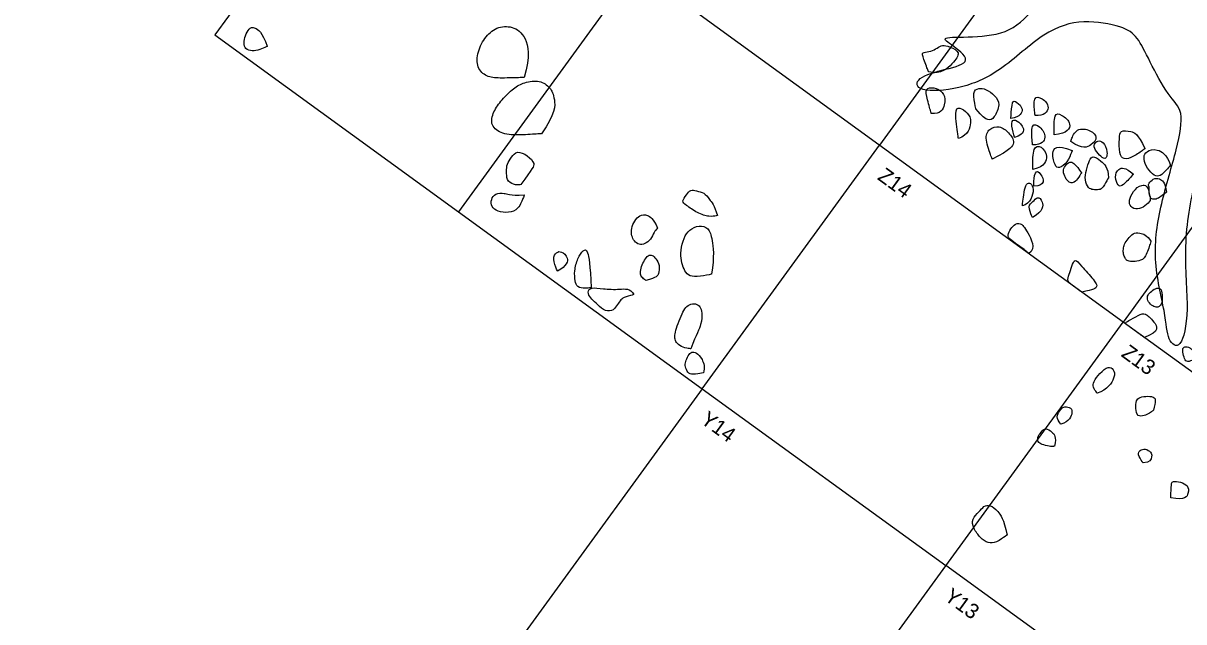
# Model space of a CAD drawing. Extents: x -823 to 4, y -30 to 727.
# Drawn here: x -538.825 to -535.036, y 136.507 to 138.463 of the extents above; entities that cross this region are included whole.
import ezdxf

# ---------------------------------------------------------------- set-up
doc = ezdxf.new("R2010")
doc.units = 0
for name, color, linetype in [('Brick', 7, 'Continuous'), ('Later village', 7, 'Continuous'), ('Limestone Cobbles', 7, 'Continuous'), ('Quadrat IDs', 7, 'Continuous'), ('Quadrat Outlines', 7, 'Continuous'), ('River', 7, 'Continuous'), ('Road', 7, 'Continuous'), ('Tree Roots', 7, 'Continuous')]:
    doc.layers.add(name, color=color, linetype=linetype)

msp = doc.modelspace()

# ---------------------------------------------------------------- linework, layer by layer
at = {"layer": 'Brick'}
for points in [[(-535.3685, 137.5836), (-535.3297, 137.5924), (-535.3155, 137.6013), (-535.3259, 137.6203), (-535.3737, 137.6733), (-535.3916, 137.6958), (-535.4013, 137.6687), (-535.411, 137.6416), (-535.4167, 137.6187), (-535.4048, 137.61), (-535.3865, 137.5967), (-535.3789, 137.5912), (-535.3685, 137.5836), (-535.3685, 137.5836), (-535.3685, 137.5836)], [(-535.1648, 137.4356), (-535.1112, 137.4556), (-535.1355, 137.4903), (-535.1622, 137.5179), (-535.1822, 137.5094), (-535.2197, 137.4888), (-535.2296, 137.4827), (-535.2166, 137.4733), (-535.1893, 137.4534), (-535.1698, 137.4393), (-535.1648, 137.4356), (-535.1648, 137.4356), (-535.1648, 137.4356)]]:
    msp.add_open_spline(points, degree=3, dxfattribs=at)
at = {"layer": 'Later village'}
msp.add_circle((-545.1062, 136.6973), 41.2492, dxfattribs=at)
at = {"layer": 'Limestone Cobbles'}
for points in [[(-538.0281, 138.3874), (-538.0451, 138.4336), (-538.0714, 138.4527), (-538.0884, 138.4469), (-538.1003, 138.4217), (-538.1051, 138.3968), (-538.1008, 138.3785), (-538.0771, 138.3706), (-538.0528, 138.375), (-538.0281, 138.3874), (-538.0281, 138.3874), (-538.0281, 138.3874)], [(-537.1896, 138.2853), (-537.1689, 138.3563), (-537.1826, 138.4223), (-537.2272, 138.4547), (-537.2808, 138.4516), (-537.3196, 138.4163), (-537.3451, 138.3619), (-537.3423, 138.3104), (-537.3075, 138.2851), (-537.2671, 138.2828), (-537.1896, 138.2853), (-537.1896, 138.2853), (-537.1896, 138.2853)], [(-535.8692, 138.3035), (-535.8268, 138.2954), (-535.7874, 138.3335), (-535.7624, 138.368), (-535.8011, 138.3873), (-535.8247, 138.392), (-535.8409, 138.3818), (-535.8606, 138.3698), (-535.8878, 138.3676), (-535.8917, 138.3623), (-535.8692, 138.3035), (-535.8692, 138.3035), (-535.8692, 138.3035)], [(-537.1333, 138.1017), (-537.0867, 138.1659), (-537.0889, 138.2208), (-537.1037, 138.2531), (-537.1373, 138.2775), (-537.1903, 138.2702), (-537.2231, 138.252), (-537.2634, 138.2121), (-537.2909, 138.1742), (-537.3014, 138.1276), (-537.2616, 138.0987), (-537.2034, 138.0966), (-537.1333, 138.1017), (-537.1333, 138.1017), (-537.1333, 138.1017)], [(-535.8603, 138.1681), (-535.83, 138.1644), (-535.8134, 138.1984), (-535.8163, 138.2327), (-535.8426, 138.2519), (-535.8769, 138.2541), (-535.8785, 138.2297), (-535.8603, 138.1681), (-535.8603, 138.1681), (-535.8603, 138.1681)], [(-535.7147, 138.1827), (-535.6937, 138.1572), (-535.6741, 138.1429), (-535.6554, 138.1506), (-535.633, 138.1995), (-535.6526, 138.2269), (-535.6823, 138.2485), (-535.7061, 138.2511), (-535.7269, 138.2406), (-535.7147, 138.1827), (-535.7147, 138.1827), (-535.7147, 138.1827)], [(-535.5215, 138.161), (-535.4914, 138.1581), (-535.4684, 138.1897), (-535.4985, 138.2189), (-535.5282, 138.2273), (-535.5215, 138.161), (-535.5215, 138.161), (-535.5215, 138.161)], [(-535.7718, 138.086), (-535.7396, 138.097), (-535.727, 138.1457), (-535.741, 138.1698), (-535.7693, 138.1903), (-535.7854, 138.1801), (-535.7718, 138.086), (-535.7718, 138.086), (-535.7718, 138.086)], [(-535.6004, 138.1515), (-535.5688, 138.1557), (-535.5566, 138.1856), (-535.5834, 138.2051), (-535.5964, 138.2145), (-535.6004, 138.1515), (-535.6004, 138.1515), (-535.6004, 138.1515)], [(-535.5887, 138.089), (-535.5525, 138.1015), (-535.5609, 138.1303), (-535.5877, 138.1498), (-535.6025, 138.1436), (-535.5887, 138.089), (-535.5887, 138.089), (-535.5887, 138.089)], [(-535.4597, 138.0975), (-535.4147, 138.102), (-535.3981, 138.1369), (-535.4369, 138.1651), (-535.4597, 138.1721), (-535.4597, 138.0975), (-535.4597, 138.0975), (-535.4597, 138.0975)], [(-535.6613, 138.018), (-535.6007, 138.05), (-535.5846, 138.0721), (-535.6061, 138.106), (-535.6378, 138.129), (-535.6732, 138.1196), (-535.687, 138.0864), (-535.6613, 138.018), (-535.6613, 138.018), (-535.6613, 138.018)], [(-535.5296, 138.0648), (-535.4988, 138.0658), (-535.4814, 138.0898), (-535.5046, 138.1264), (-535.5364, 138.14), (-535.5296, 138.0648), (-535.5296, 138.0648), (-535.5296, 138.0648)], [(-535.405, 138.0766), (-535.3667, 138.0488), (-535.3341, 138.0654), (-535.3163, 138.0898), (-535.3372, 138.1145), (-535.3884, 138.1217), (-535.405, 138.0766), (-535.405, 138.0766), (-535.405, 138.0766)], [(-535.1629, 138.0529), (-535.1867, 138.1031), (-535.2089, 138.109), (-535.2453, 138.1141), (-535.246, 138.0892), (-535.2482, 138.0348), (-535.233, 138.0155), (-535.2012, 138.0247), (-535.1629, 138.0529), (-535.1629, 138.0529), (-535.1629, 138.0529)], [(-535.4006, 138.0463), (-535.4535, 138.0694), (-535.4691, 138.0368), (-535.4561, 137.9951), (-535.4446, 137.9868), (-535.4152, 138.0071), (-535.4006, 138.0463), (-535.4006, 138.0463), (-535.4006, 138.0463)], [(-535.3027, 138.024), (-535.2884, 138.0136), (-535.283, 138.0451), (-535.2983, 138.0763), (-535.3173, 138.0803), (-535.3296, 138.0692), (-535.3281, 138.0489), (-535.3027, 138.024), (-535.3027, 138.024), (-535.3027, 138.024)], [(-537.2, 137.9353), (-537.1614, 137.9886), (-537.1512, 138.0026), (-537.1779, 138.0314), (-537.214, 138.0473), (-537.2304, 138.0247), (-537.2473, 138.0015), (-537.2461, 137.98), (-537.2479, 137.9505), (-537.224, 137.9332), (-537.2, 137.9353), (-537.2, 137.9353), (-537.2, 137.9353)], [(-535.5285, 137.9851), (-535.4876, 137.995), (-535.4787, 138.0325), (-535.5012, 138.062), (-535.5293, 138.0626), (-535.5285, 137.9851), (-535.5285, 137.9851), (-535.5285, 137.9851)], [(-535.0796, 137.9983), (-535.0906, 138.034), (-535.1257, 138.0555), (-535.1585, 138.0448), (-535.1686, 138.0264), (-535.162, 137.9969), (-535.1373, 137.9665), (-535.1173, 137.9601), (-535.0991, 137.9756), (-535.0796, 137.9983), (-535.0796, 137.9983), (-535.0796, 137.9983)], [(-535.3701, 137.9735), (-535.3884, 138.0017), (-535.4055, 138.0141), (-535.4195, 138.0013), (-535.4319, 137.9842), (-535.4257, 137.9627), (-535.4136, 137.9436), (-535.3998, 137.9396), (-535.3871, 137.9466), (-535.3701, 137.9735), (-535.3701, 137.9735), (-535.3701, 137.9735)], [(-535.2819, 137.9587), (-535.2819, 137.9904), (-535.3101, 138.0168), (-535.3343, 138.0303), (-535.3438, 138.0172), (-535.3542, 137.9827), (-535.3604, 137.9496), (-535.3468, 137.9226), (-535.3335, 137.9184), (-535.3116, 137.9178), (-535.3001, 137.9237), (-535.2819, 137.9587), (-535.2819, 137.9587), (-535.2819, 137.9587)], [(-535.2007, 137.9697), (-535.2263, 137.9933), (-535.2528, 137.9889), (-535.2618, 137.9604), (-535.2506, 137.9292), (-535.237, 137.9289), (-535.2007, 137.9697), (-535.2007, 137.9697), (-535.2007, 137.9697)], [(-535.5259, 137.9299), (-535.4845, 137.9305), (-535.5037, 137.9796), (-535.5235, 137.9816), (-535.5259, 137.9299), (-535.5259, 137.9299), (-535.5259, 137.9299)], [(-535.092, 137.9108), (-535.0973, 137.9438), (-535.1162, 137.9575), (-535.1362, 137.9558), (-535.1517, 137.9384), (-535.1512, 137.9323), (-535.1484, 137.9277), (-535.149, 137.9166), (-535.1494, 137.9074), (-535.1461, 137.8952), (-535.1419, 137.8871), (-535.1266, 137.8867), (-535.111, 137.8958), (-535.092, 137.9108), (-535.092, 137.9108), (-535.092, 137.9108)], [(-536.5585, 137.8344), (-536.5687, 137.8681), (-536.5864, 137.8887), (-536.6008, 137.9098), (-536.6278, 137.9146), (-536.6467, 137.9198), (-536.6588, 137.9031), (-536.676, 137.8794), (-536.6635, 137.8703), (-536.6236, 137.8414), (-536.5839, 137.8288), (-536.5585, 137.8344), (-536.5585, 137.8344), (-536.5585, 137.8344)], [(-535.5627, 137.8663), (-535.537, 137.8725), (-535.5171, 137.9291), (-535.5535, 137.9555), (-535.5627, 137.8663), (-535.5627, 137.8663), (-535.5627, 137.8663)], [(-535.1483, 137.9011), (-535.1507, 137.932), (-535.1743, 137.9386), (-535.2021, 137.9139), (-535.2161, 137.8821), (-535.2119, 137.8618), (-535.1863, 137.8523), (-535.1624, 137.8646), (-535.1418, 137.8839), (-535.1483, 137.9011), (-535.1483, 137.9011), (-535.1483, 137.9011)], [(-537.1889, 137.9018), (-537.2383, 137.8994), (-537.253, 137.91), (-537.2848, 137.9061), (-537.2977, 137.8883), (-537.2973, 137.8619), (-537.2771, 137.8472), (-537.2395, 137.8424), (-537.2077, 137.8528), (-537.1889, 137.9018), (-537.1889, 137.9018), (-537.1889, 137.9018)], [(-535.53, 137.8275), (-535.4935, 137.8486), (-535.4953, 137.8843), (-535.514, 137.8979), (-535.528, 137.8787), (-535.5465, 137.8673), (-535.53, 137.8275), (-535.53, 137.8275), (-535.53, 137.8275)], [(-536.7538, 137.7935), (-536.7679, 137.8243), (-536.7874, 137.8384), (-536.8138, 137.8367), (-536.8281, 137.817), (-536.8411, 137.7928), (-536.838, 137.7668), (-536.8314, 137.7506), (-536.8142, 137.7381), (-536.7959, 137.7404), (-536.7757, 137.7555), (-536.7654, 137.781), (-536.7538, 137.7935), (-536.7538, 137.7935), (-536.7538, 137.7935)], [(-536.5775, 137.6428), (-536.5686, 137.7029), (-536.5753, 137.7609), (-536.5871, 137.7943), (-536.6179, 137.8046), (-536.6512, 137.7871), (-536.6688, 137.7629), (-536.6791, 137.7194), (-536.6771, 137.6861), (-536.6679, 137.6589), (-536.6555, 137.6378), (-536.6284, 137.6323), (-536.5775, 137.6428), (-536.5775, 137.6428), (-536.5775, 137.6428)], [(-535.5414, 137.7105), (-535.5178, 137.7267), (-535.5496, 137.7894), (-535.5694, 137.8129), (-535.5908, 137.8047), (-535.604, 137.7866), (-535.6142, 137.7644), (-535.5934, 137.7492), (-535.5639, 137.7278), (-535.5502, 137.7178), (-535.5414, 137.7105), (-535.5414, 137.7105), (-535.5414, 137.7105)], [(-535.1436, 137.7501), (-535.1551, 137.7704), (-535.1834, 137.7797), (-535.2009, 137.7767), (-535.2186, 137.7578), (-535.2309, 137.7409), (-535.2335, 137.7248), (-535.2339, 137.7076), (-535.2272, 137.6943), (-535.2218, 137.6857), (-535.2076, 137.6841), (-535.1823, 137.6847), (-535.1597, 137.6953), (-535.1436, 137.7501), (-535.1436, 137.7501), (-535.1436, 137.7501)], [(-536.9703, 137.5983), (-536.9741, 137.674), (-536.9819, 137.7264), (-536.9959, 137.7225), (-537.015, 137.6962), (-537.0264, 137.6522), (-537.0233, 137.6192), (-537.0174, 137.599), (-536.9894, 137.5964), (-536.9703, 137.5983), (-536.9703, 137.5983), (-536.9703, 137.5983)], [(-537.0807, 137.6524), (-537.0493, 137.6698), (-537.0431, 137.699), (-537.07, 137.7185), (-537.0831, 137.7159), (-537.0987, 137.6945), (-537.0807, 137.6524), (-537.0807, 137.6524), (-537.0807, 137.6524)], [(-536.7918, 137.6218), (-536.7564, 137.6325), (-536.7498, 137.6415), (-536.7461, 137.6725), (-536.7598, 137.6941), (-536.7707, 137.7063), (-536.7844, 137.7056), (-536.797, 137.6882), (-536.8067, 137.6694), (-536.8115, 137.6439), (-536.8068, 137.6337), (-536.7918, 137.6218), (-536.7918, 137.6218), (-536.7918, 137.6218)], [(-536.8312, 137.576), (-536.8433, 137.5979), (-536.8769, 137.5915), (-536.9336, 137.5944), (-536.972, 137.6008), (-536.9835, 137.5849), (-536.9737, 137.5637), (-536.9554, 137.5504), (-536.9317, 137.5238), (-536.9018, 137.5199), (-536.8872, 137.5401), (-536.8756, 137.556), (-536.8676, 137.567), (-536.8312, 137.576), (-536.8312, 137.576), (-536.8312, 137.576)], [(-535.1068, 137.5523), (-535.1051, 137.5894), (-535.1152, 137.5989), (-535.1321, 137.5953), (-535.1499, 137.5799), (-535.1563, 137.5688), (-535.153, 137.5527), (-535.1369, 137.5373), (-535.1226, 137.5332), (-535.1136, 137.5374), (-535.1068, 137.5523), (-535.1068, 137.5523), (-535.1068, 137.5523)], [(-536.6456, 137.3992), (-536.6263, 137.4475), (-536.6093, 137.4805), (-536.608, 137.5183), (-536.6142, 137.5372), (-536.6287, 137.5477), (-536.6515, 137.5444), (-536.6659, 137.5305), (-536.676, 137.508), (-536.6916, 137.4724), (-536.6977, 137.4467), (-536.6976, 137.4296), (-536.6908, 137.4162), (-536.6714, 137.4021), (-536.6456, 137.3992), (-536.6456, 137.3992), (-536.6456, 137.3992)], [(-536.6041, 137.3203), (-536.5982, 137.337), (-536.6081, 137.369), (-536.6274, 137.3866), (-536.6436, 137.3907), (-536.6534, 137.3772), (-536.6639, 137.3557), (-536.6641, 137.3417), (-536.6563, 137.3195), (-536.64, 137.3139), (-536.6041, 137.3203), (-536.6041, 137.3203), (-536.6041, 137.3203)], [(-534.994, 137.3683), (-535.0033, 137.3919), (-535.0173, 137.4048), (-535.0337, 137.4067), (-535.0417, 137.3987), (-535.0365, 137.3769), (-535.0309, 137.3562), (-535.0156, 137.3576), (-534.994, 137.3683), (-534.994, 137.3683), (-534.994, 137.3683)], [(-535.3192, 137.254), (-535.2845, 137.2639), (-535.2572, 137.3111), (-535.2654, 137.3324), (-535.2809, 137.3436), (-535.3111, 137.3196), (-535.3326, 137.29), (-535.333, 137.2736), (-535.3192, 137.254), (-535.3192, 137.254), (-535.3192, 137.254)], [(-535.1348, 137.1982), (-535.1273, 137.2286), (-535.129, 137.2409), (-535.1519, 137.2454), (-535.182, 137.2407), (-535.1914, 137.2315), (-535.1937, 137.2035), (-535.1878, 137.1764), (-535.1643, 137.18), (-535.1478, 137.1885), (-535.1348, 137.1982), (-535.1348, 137.1982), (-535.1348, 137.1982)], [(-535.4376, 137.1524), (-535.41, 137.1605), (-535.3948, 137.1973), (-535.4094, 137.2079), (-535.4296, 137.2117), (-535.4399, 137.1975), (-535.4542, 137.1779), (-535.4376, 137.1524), (-535.4376, 137.1524), (-535.4376, 137.1524)], [(-535.4581, 137.0808), (-535.4509, 137.112), (-535.4667, 137.1273), (-535.4874, 137.1423), (-535.5021, 137.1272), (-535.5148, 137.1098), (-535.5118, 137.091), (-535.4941, 137.0847), (-535.4679, 137.0781), (-535.4581, 137.0808), (-535.4581, 137.0808), (-535.4581, 137.0808)], [(-535.1688, 137.026), (-535.1451, 137.026), (-535.1387, 137.0507), (-535.1425, 137.0605), (-535.1617, 137.0744), (-535.18, 137.0667), (-535.1879, 137.0559), (-535.1688, 137.026), (-535.1688, 137.026), (-535.1688, 137.026)], [(-535.0783, 136.9118), (-535.031, 136.903), (-535.0189, 136.9293), (-535.0211, 136.9526), (-535.047, 136.9644), (-535.0726, 136.967), (-535.0771, 136.9607), (-535.0783, 136.9118), (-535.0783, 136.9118), (-535.0783, 136.9118)], [(-535.6126, 136.7904), (-535.6245, 136.8432), (-535.6435, 136.8714), (-535.6684, 136.8895), (-535.6894, 136.8858), (-535.7035, 136.8663), (-535.7293, 136.8433), (-535.7236, 136.8125), (-535.7004, 136.7805), (-535.6755, 136.7624), (-535.6486, 136.7649), (-535.6126, 136.7904), (-535.6126, 136.7904), (-535.6126, 136.7904)]]:
    msp.add_open_spline(points, degree=3, dxfattribs=at)
at = {"layer": 'Quadrat Outlines'}
for p, q in [((-527.9381, 149.2015), (-536.0299, 138.0641)), ((-527.1426, 148.6235), (-535.2343, 137.4862)), ((-535.2343, 137.4862), (-538.4164, 139.7981)), ((-537.6209, 139.2201), (-538.1989, 138.4246)), ((-536.8254, 138.6421), (-537.4034, 137.8466)), ((-538.1989, 138.4246), (-536.6078, 137.2686)), ((-536.6078, 137.2686), (-536.0299, 138.0641)), ((-536.3903, 135.8951), (-535.2343, 137.4862)), ((-532.0522, 135.1742), (-535.2343, 137.4862)), ((-536.6078, 137.2686), (-535.8123, 136.6906)), ((-532.6302, 134.3787), (-535.8123, 136.6906))]:
    msp.add_line(p, q, dxfattribs=at)
msp.add_lwpolyline([(-536.6078, 137.2686), (-537.1858, 136.4731), (-536.3903, 135.8951)], dxfattribs=at)
at = {"layer": 'River'}
msp.add_open_spline([(-542.0663, -26.3327), (-524.2341, -14.7774), (-512.2509, 3.1974), (-512.2509, 3.1974), (-512.2509, 19.8884), (-508.3991, 31.729), (-496.1305, 46.1374), (-491.7081, 50.2745), (-486.1445, 50.2745), (-472.3067, 47.8493), (-461.6073, 47.8493), (-450.0521, 54.4116), (-441.778, 51.7849), (-435.9289, 41.1444), (-432.5901, 33.1312), (-420.6646, 25.0241), (-410.6785, 21.8856), (-400.4072, 21.8856), (-381.0057, 20.1737), (-360.3203, 26.736), (-353.0279, 31.4456), (-346.5828, 37.2612), (-342.3454, 49.4186), (-339.1435, 57.4875), (-326.2251, 73.2424), (-320.297, 79.5841), (-315.9537, 81.9445), (-305.9677, 98.2075), (-298.4068, 114.4705), (-292.5579, 127.595), (-287.1369, 139.1503), (-274.155, 160.977)], degree=2, dxfattribs=at)
at = {"layer": 'Road'}
for points in [[(-574.7508, 101.4934), (-563.6682, 106.1689), (-556.4637, 110.4468), (-551.6427, 113.9484), (-546.0604, 119.0232), (-542.2544, 122.7278), (-540.9857, 124.6562), (-537.7378, 128.6653), (-533.069, 133.2326), (-530.7854, 135.4655), (-527.5375, 137.9521), (-522.1582, 141.606), (-519.3671, 143.0777), (-517.1342, 145.1076), (-515.0028, 147.5435), (-513.2774, 149.6241), (-512.0594, 151.5526), (-512.0594, 154.1407), (-513.0236, 156.9318), (-516.0685, 158.911), (-519.2149, 159.9767), (-524.3911, 159.9767), (-526.6748, 159.9767), (-532.7645, 159.9767), (-539.9707, 159.9767), (-544.6903, 159.9767), (-550.374, 159.9767), (-553.6823, 159.9767), (-556.9712, 160.6364), (-560.3713, 160.0274), (-563.1117, 160.5349), (-566.42, 160.5349), (-568.7955, 161.0931), (-575.1389, 161.0931)], [(-574.9091, 98.3403), (-570.4052, 100.2471), (-566.2958, 101.8579), (-562.022, 104.2578), (-557.8797, 106.7563), (-555.0525, 109.1562), (-552.0279, 111.6876), (-548.5432, 114.219), (-546.3734, 115.797), (-544.7625, 117.1449), (-543.5133, 118.5257), (-542.79, 119.6434), (-540.3244, 121.4844), (-539.108, 123.0953), (-537.8259, 124.9363), (-537.267, 125.9554), (-534.7685, 128.0923), (-531.9083, 131.0511), (-530.5933, 132.4647), (-528.8838, 134.2071), (-525.6292, 137.0673), (-523.821, 138.4151), (-522.3745, 139.3356), (-519.0213, 141.3082), (-517.3446, 142.2615), (-516.0296, 143.3135), (-514.9776, 144.4313), (-513.6297, 145.8121), (-512.3805, 147.7517), (-511.2956, 149.8228), (-510.6052, 152.3871), (-509.356, 155.6746), (-507.9094, 158.5348), (-507.4492, 159.3566), (-506.7259, 160.0799), (-506.1013, 160.0799), (-503.8001, 160.0799), (-498.6386, 160.0799), (-495.3303, 160.0799), (-492.1951, 159.6196), (-489.6966, 159.1594), (-484.8639, 159.1594), (-482.4641, 158.8306), (-479.1108, 158.3375), (-475.626, 157.7786), (-471.2536, 157.7786), (-467.7688, 157.417), (-463.6266, 156.365), (-458.9254, 154.9842), (-454.3887, 153.8007), (-452.5805, 153.4391)]]:
    msp.add_open_spline(points, degree=2, dxfattribs=at)
at = {"layer": 'Tree Roots'}
msp.add_open_spline([(-534.7536, 138.3776), (-534.7634, 138.4391), (-534.7972, 138.5221), (-534.7401, 138.6563), (-534.6746, 138.8139), (-534.5544, 138.9793), (-534.4562, 139.1296), (-534.4014, 139.2391), (-534.3033, 139.4298), (-534.2109, 139.5859), (-534.0831, 139.7993), (-533.9955, 139.906), (-533.8285, 140.0716), (-533.7689, 140.1251), (-533.7911, 140.1277), (-533.835, 140.1611), (-533.8548, 140.1777), (-533.8919, 140.2257), (-533.9034, 140.1804), (-533.9273, 140.1068), (-534.0142, 140.0097), (-534.1365, 139.8413), (-534.201, 139.7365), (-534.3263, 139.5383), (-534.4035, 139.3829), (-534.4724, 139.2495), (-534.5289, 139.1482), (-534.6387, 138.9854), (-534.7265, 138.8805), (-534.7495, 138.8489), (-534.7829, 138.7527), (-534.8381, 138.6466), (-534.8715, 138.6157), (-534.899, 138.6442), (-534.9197, 138.6468), (-534.8997, 138.6743), (-534.8487, 138.7445), (-534.8196, 138.8252), (-534.836, 138.946), (-534.8371, 138.8963), (-534.8425, 138.8364), (-534.8584, 138.7718), (-534.8943, 138.7116), (-534.9398, 138.649), (-534.9844, 138.6433), (-534.9986, 138.6451), (-534.9802, 138.6705), (-534.9373, 138.7755), (-534.9321, 138.8386), (-534.9479, 138.9386), (-534.9558, 139.0058), (-534.9231, 139.0808), (-534.9353, 139.0897), (-534.9494, 139.0704), (-534.9793, 139.0089), (-534.9756, 138.9658), (-534.9619, 138.9279), (-534.9537, 138.8643), (-534.9498, 138.8172), (-534.9776, 138.7286), (-534.996, 138.6851), (-535.016, 138.6468), (-535.0621, 138.653), (-535.0802, 138.7393), (-535.1094, 138.8896), (-535.1408, 138.9964), (-535.0778, 139.1108), (-535.0442, 139.1999), (-534.9843, 139.2823), (-534.8673, 139.3684), (-534.8281, 139.4224), (-534.8065, 139.6062), (-534.8445, 139.554), (-534.8761, 139.4634), (-535.0024, 139.3452), (-535.0596, 139.2545), (-535.095, 139.1792), (-535.1652, 139.0826), (-535.1977, 139.0032), (-535.2094, 139.0945), (-535.1737, 139.21), (-535.1879, 139.2654), (-535.2069, 139.1968), (-535.2397, 139.0636), (-535.2831, 139.092), (-535.2816, 139.094), (-535.3148, 139.1141), (-535.3482, 139.1433), (-535.4166, 139.2191), (-535.4642, 139.3153), (-535.5325, 139.4567), (-535.6412, 139.5559), (-535.8404, 139.7457), (-535.9322, 139.8715), (-535.9745, 140.0406), (-536.0183, 140.2264), (-536.0723, 140.2656), (-536.1118, 140.2539), (-536.0872, 140.1894), (-536.0379, 140.0774), (-536.0077, 139.9606), (-536.0134, 139.9165), (-536.1213, 139.9305), (-536.2, 139.9568), (-536.303, 139.9757), (-536.3091, 139.9354), (-536.2463, 139.9147), (-536.1123, 139.8873), (-535.9944, 139.8312), (-535.8697, 139.7204), (-535.7076, 139.5497), (-535.5766, 139.436), (-535.5202, 139.3281), (-535.4819, 139.2396), (-535.4573, 139.175), (-535.3606, 139.1048), (-535.2476, 139.0227), (-535.1961, 138.9137), (-535.1568, 138.8245), (-535.1407, 138.7117), (-535.1244, 138.6486), (-535.196, 138.6571), (-535.2778, 138.6387), (-535.3054, 138.7676), (-535.4336, 138.8608), (-535.7382, 138.9297), (-535.95, 138.9592), (-536.2244, 139.031), (-536.4009, 139.0877), (-536.4979, 139.211), (-536.6448, 139.2742), (-536.6625, 139.2498), (-536.6056, 139.2426), (-536.5262, 139.1849), (-536.4281, 139.0546), (-536.2756, 138.9905), (-535.9461, 138.9003), (-535.7024, 138.8633), (-535.5598, 138.8498), (-535.4101, 138.8033), (-535.3672, 138.7254), (-535.3852, 138.5893), (-535.5102, 138.537), (-535.5842, 138.4352), (-535.7107, 138.4152), (-535.8321, 138.4194), (-535.8036, 138.3987), (-535.7181, 138.3366), (-535.8133, 138.3125), (-535.9136, 138.2858), (-535.9093, 138.236), (-535.7685, 138.2457), (-535.6365, 138.2991), (-535.4897, 138.4412), (-535.3639, 138.4773), (-535.2301, 138.4517), (-535.1874, 138.4206), (-535.15, 138.3437), (-535.0852, 138.2189), (-535.0343, 138.1819), (-535.0546, 138.0598), (-535.1131, 137.8722), (-535.1406, 137.6931), (-535.093, 137.5061), (-535.0907, 137.4236), (-535.0459, 137.391), (-535.0166, 137.5128), (-535.0405, 137.7323), (-535.0027, 137.9599), (-534.9358, 138.129), (-534.9421, 138.1803), (-534.8404, 138.209), (-534.7746, 138.2482), (-534.7632, 138.3239), (-534.748, 138.3449), (-534.7536, 138.3776), (-534.7536, 138.3776), (-534.7536, 138.3776)], degree=3, dxfattribs=at)

# ---------------------------------------------------------------- texts
at = {"layer": 'Quadrat IDs'}
for s, p in [('Z14', (-536.039, 137.9544)), ('Z13', (-535.2434, 137.3764)), ('Y14', (-536.6169, 137.1589)), ('Y13', (-535.8214, 136.5809))]:
    msp.add_text(s, height=0.04917, rotation=324, dxfattribs=at).set_placement(p)

doc.saveas('drawing.dxf')
